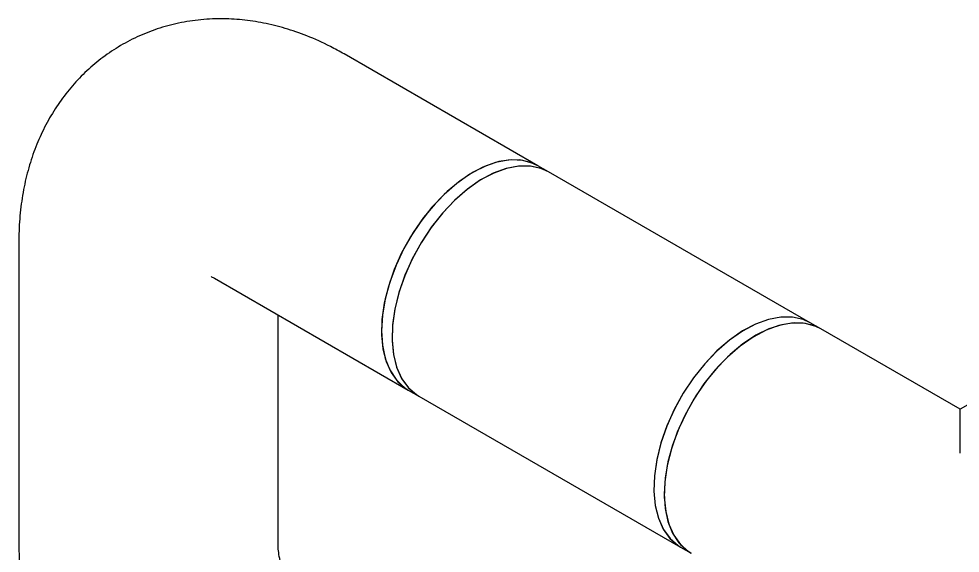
# Model space of a CAD drawing. Extents: x -1084 to 1049, y -151 to 450.
# Drawn here: x -724.1 to -671.1, y 242.3 to 272.3 of the extents above; entities that cross this region are included whole.
import ezdxf

# ---------------------------------------------------------------- set-up
doc = ezdxf.new("R2010")
doc.units = 0
doc.header["$LTSCALE"] = 23.1
doc.header["$MEASUREMENT"] = 0
doc.layers.get('0').update_dxf_attribs({"linetype": 'CONTINUOUS'})

msp = doc.modelspace()

# ---------------------------------------------------------------- linework, layer by layer
at = {"color": 7, "linetype": 'Continuous', "lineweight": 25}
for p, q in [((-694.85621, 264.06567), (-705.75635, 270.35819)), ((-694.26701, 263.72553), (-694.85621, 264.06567)), ((-679.5371, 255.22213), (-694.26701, 263.72553)), ((-724.05742, 259.7908), (-724.05742, 242.78123)), ((-713.0467, 257.72957), (-702.14656, 251.43705)), ((-658.2514, 257.77315), (-671.10374, 250.35366)), ((-709.47554, 242.78123), (-709.47554, 255.66799)), ((-678.9479, 254.882), (-679.5371, 255.22213)), ((-671.10374, 250.35366), (-678.9479, 254.882)), ((-702.14656, 251.43705), (-701.55736, 251.09692)), ((-701.55736, 251.09692), (-686.82744, 242.59352)), ((-671.10374, 247.88839), (-671.10374, 250.35366)), ((-686.82744, 242.59352), (-686.23824, 242.25338))]:
    msp.add_line(p, q, dxfattribs=at)
at = {"color": 7, "linetype": 'Continuous', "lineweight": 25, "flags": 128}
for points in [[(-694.85621, 264.06567), (-695.12527, 264.19959), (-695.71413, 264.36869), (-696.35972, 264.40307), (-697.04892, 264.30205), (-697.76768, 264.06767), (-698.50138, 263.70471), (-699.23508, 263.22056), (-699.95385, 262.62507), (-700.64304, 261.93036), (-701.28864, 261.15059), (-701.8775, 260.30161), (-702.39763, 259.40072), (-702.83844, 258.46625), (-703.19097, 257.51723), (-703.44802, 256.57298), (-703.60438, 255.65272), (-703.65685, 254.77517)], [(-694.85621, 264.06567), (-695.27417, 264.25705), (-695.87919, 264.39089), (-696.53759, 264.38956), (-697.23596, 264.2531), (-697.9601, 263.98428), (-698.69525, 263.58858), (-699.42646, 263.07405), (-700.13884, 262.45117), (-700.81788, 261.7326), (-701.44976, 260.933), (-702.02163, 260.06862), (-702.52183, 259.15707), (-702.94019, 258.21691), (-703.26818, 257.26727), (-703.49914, 256.32748), (-703.62836, 255.41668), (-703.65321, 254.55341), (-703.57318, 253.75523), (-703.3899, 253.03841), (-703.10711, 252.41753), (-702.73056, 251.90523), (-702.26792, 251.51194), (-702.14656, 251.43705)], [(-694.26701, 263.72553), (-694.66502, 263.90985), (-695.26795, 264.04836), (-695.92471, 264.05175), (-696.62193, 263.91997), (-697.34541, 263.65568), (-698.08043, 263.26428), (-698.81203, 262.75372), (-699.52531, 262.13441), (-700.20575, 261.41894), (-700.8395, 260.62189), (-701.41366, 259.75948), (-701.91654, 258.84927), (-702.3379, 257.90978), (-702.66916, 256.96015), (-702.90359, 256.01969), (-703.03641, 255.10757), (-703.06491, 254.24234), (-702.98852, 253.44161), (-702.80879, 252.7217), (-702.52938, 252.09726), (-702.15597, 251.58099), (-701.69618, 251.18341), (-701.55736, 251.09692)], [(-694.26701, 263.72553), (-694.68497, 263.91692), (-695.28999, 264.05075), (-695.94839, 264.04943), (-696.64676, 263.91297), (-697.3709, 263.64415), (-698.10605, 263.24845), (-698.83726, 262.73391), (-699.54964, 262.11103), (-700.22868, 261.39247), (-700.86057, 260.59286), (-701.43243, 259.72849), (-701.93263, 258.81694), (-702.35099, 257.87677), (-702.67899, 256.92713), (-702.90995, 255.98734), (-703.03916, 255.07654), (-703.06401, 254.21327), (-702.98398, 253.4151), (-702.80071, 252.69827), (-702.51792, 252.07739), (-702.14136, 251.56509), (-701.67872, 251.17181), (-701.55736, 251.09692)], [(-679.5371, 255.22213), (-679.92999, 255.4046), (-680.53238, 255.54431), (-681.18872, 255.54892), (-681.88563, 255.41834), (-682.60895, 255.15522), (-683.34393, 254.76492), (-684.07563, 254.25539), (-684.78913, 253.63699), (-685.46993, 252.92233), (-686.10416, 252.12594), (-686.6789, 251.26404), (-687.18246, 250.35417), (-687.6046, 249.41486), (-687.9367, 248.46523), (-688.17202, 247.52461), (-688.30576, 246.61215), (-688.3352, 245.74642), (-688.25975, 244.94504), (-688.08093, 244.22434), (-687.80239, 243.59898), (-687.42979, 243.08169)], [(-679.5371, 255.22213), (-679.9351, 255.40645), (-680.53803, 255.54496), (-681.19479, 255.54835), (-681.89201, 255.41657), (-682.61549, 255.15228), (-683.35052, 254.76088), (-684.08211, 254.25032), (-684.79539, 253.63101), (-685.47583, 252.91554), (-686.10958, 252.11849), (-686.68374, 251.25608), (-687.18662, 250.34587), (-687.60798, 249.40638), (-687.93924, 248.45675), (-688.17367, 247.51629), (-688.30649, 246.60417), (-688.33499, 245.73893), (-688.2586, 244.93821), (-688.07887, 244.2183), (-687.79946, 243.59386), (-687.42606, 243.07759), (-686.96626, 242.68001), (-686.82744, 242.59352)], [(-703.65685, 254.77517), (-703.60438, 253.95822), (-703.44802, 253.21848), (-703.19097, 252.57101), (-702.83844, 252.02901), (-702.39763, 251.60349), (-702.14656, 251.43705)], [(-678.9479, 254.882), (-679.34079, 255.06447), (-679.94318, 255.20418), (-680.59952, 255.20879), (-681.29644, 255.0782), (-682.01975, 254.81508), (-682.75474, 254.42478), (-683.48643, 253.91525), (-684.19994, 253.29686), (-684.88073, 252.58219), (-685.51496, 251.7858), (-686.0897, 250.9239), (-686.59327, 250.01404), (-687.0154, 249.07473), (-687.3475, 248.1251), (-687.58282, 247.18447), (-687.71657, 246.27201), (-687.74601, 245.40628), (-687.67055, 244.60491), (-687.49173, 243.88421), (-687.21319, 243.25885), (-686.8406, 242.74156)], [(-678.9479, 254.882), (-679.21696, 255.01592), (-679.80581, 255.18501), (-680.45141, 255.2194), (-681.14061, 255.11837), (-681.85937, 254.884), (-682.59307, 254.52104)], [(-682.59307, 254.52104), (-683.32677, 254.03689), (-684.04554, 253.4414), (-684.73473, 252.74669), (-685.38033, 251.96691), (-685.96919, 251.11794), (-686.48932, 250.21705), (-686.93013, 249.28258), (-687.28265, 248.33356), (-687.53971, 247.38931), (-687.69607, 246.46904), (-687.74854, 245.5915), (-687.69607, 244.77454), (-687.53971, 244.0348), (-687.28265, 243.38734), (-686.93013, 242.84534), (-686.48932, 242.41982), (-686.23824, 242.25338)], [(-687.42979, 243.08169), (-686.97073, 242.68301), (-686.82744, 242.59352)], [(-686.8406, 242.74156), (-686.38153, 242.34287), (-686.23824, 242.25338)]]:
    msp.add_lwpolyline(points, dxfattribs=at)
at = {"color": 7, "linetype": 'Continuous', "lineweight": 25}
for points, knots in [([(-705.75635, 270.35819), (-706.01273, 270.50096), (-706.69893, 270.88308), (-707.80422, 271.37877), (-709.06275, 271.81628), (-710.27771, 272.11654), (-711.48282, 272.29668), (-712.71573, 272.36007), (-713.96658, 272.29322), (-715.21956, 272.08345), (-716.41549, 271.7408), (-717.54432, 271.27414), (-718.59847, 270.69246), (-719.57114, 270.00508), (-720.45685, 269.22121), (-721.25148, 268.34947), (-721.95232, 267.39708), (-722.55738, 266.36976), (-723.06493, 265.27176), (-723.4729, 264.10602), (-723.77903, 262.87496), (-723.97868, 261.58153), (-724.05128, 260.54434), (-724.0562, 259.94029), (-724.05742, 259.7908)], [0, 0, 0, 0, 0.03299763, 0.08831862, 0.13741327, 0.1852481, 0.23186169, 0.27739436, 0.32704933, 0.37549392, 0.42279762, 0.46918538, 0.51488542, 0.56012495, 0.60507785, 0.64997157, 0.69505384, 0.74058186, 0.78681878, 0.83402093, 0.88241097, 0.93213409, 0.9832039, 1, 1, 1, 1]), ([(-713.23301, 257.82346), (-713.22328, 257.82051), (-713.20548, 257.81511), (-713.09622, 257.75625), (-713.0467, 257.72957)], [0, 0, 0, 0, 0.54673391, 1, 1, 1, 1]), ([(-724.05742, 242.78123), (-724.05303, 242.49106), (-724.04141, 241.72357), (-723.92417, 240.46569), (-723.68436, 239.0115), (-723.33552, 237.55679), (-722.88526, 236.11295), (-722.33905, 234.69079), (-721.70264, 233.29911), (-720.98087, 231.94547), (-720.17798, 230.637), (-719.29764, 229.38091), (-718.34294, 228.18445), (-717.31618, 227.05538), (-716.21944, 226.00139), (-715.0539, 225.0345), (-713.98985, 224.27487), (-713.30536, 223.86523), (-713.0467, 223.71044)], [0, 0, 0, 0, 0.03967284, 0.10493451, 0.17038022, 0.23593059, 0.30132234, 0.36647454, 0.43141842, 0.49625549, 0.56112697, 0.62617003, 0.69152343, 0.75735271, 0.82380075, 0.89095489, 0.95879365, 1, 1, 1, 1]), ([(-705.75635, 236.33906), (-705.79638, 236.36291), (-705.90635, 236.42846), (-706.15455, 236.60219), (-706.50042, 236.88846), (-706.89051, 237.26496), (-707.30421, 237.72706), (-707.72202, 238.26575), (-708.12417, 238.86578), (-708.49268, 239.50697), (-708.81209, 240.16441), (-709.07123, 240.81052), (-709.26421, 241.41664), (-709.39132, 241.95596), (-709.45872, 242.40225), (-709.47466, 242.65694), (-709.47539, 242.76009), (-709.47554, 242.78123)], [0, 0, 0, 0, 0.03852048, 0.10583482, 0.17395785, 0.24383171, 0.31565157, 0.3892632, 0.46426886, 0.540126, 0.6162231, 0.69175824, 0.76622831, 0.83931987, 0.91102256, 0.98176101, 1, 1, 1, 1])]:
    msp.add_open_spline(points, degree=3, knots=knots, dxfattribs=at)

doc.saveas('drawing.dxf')
